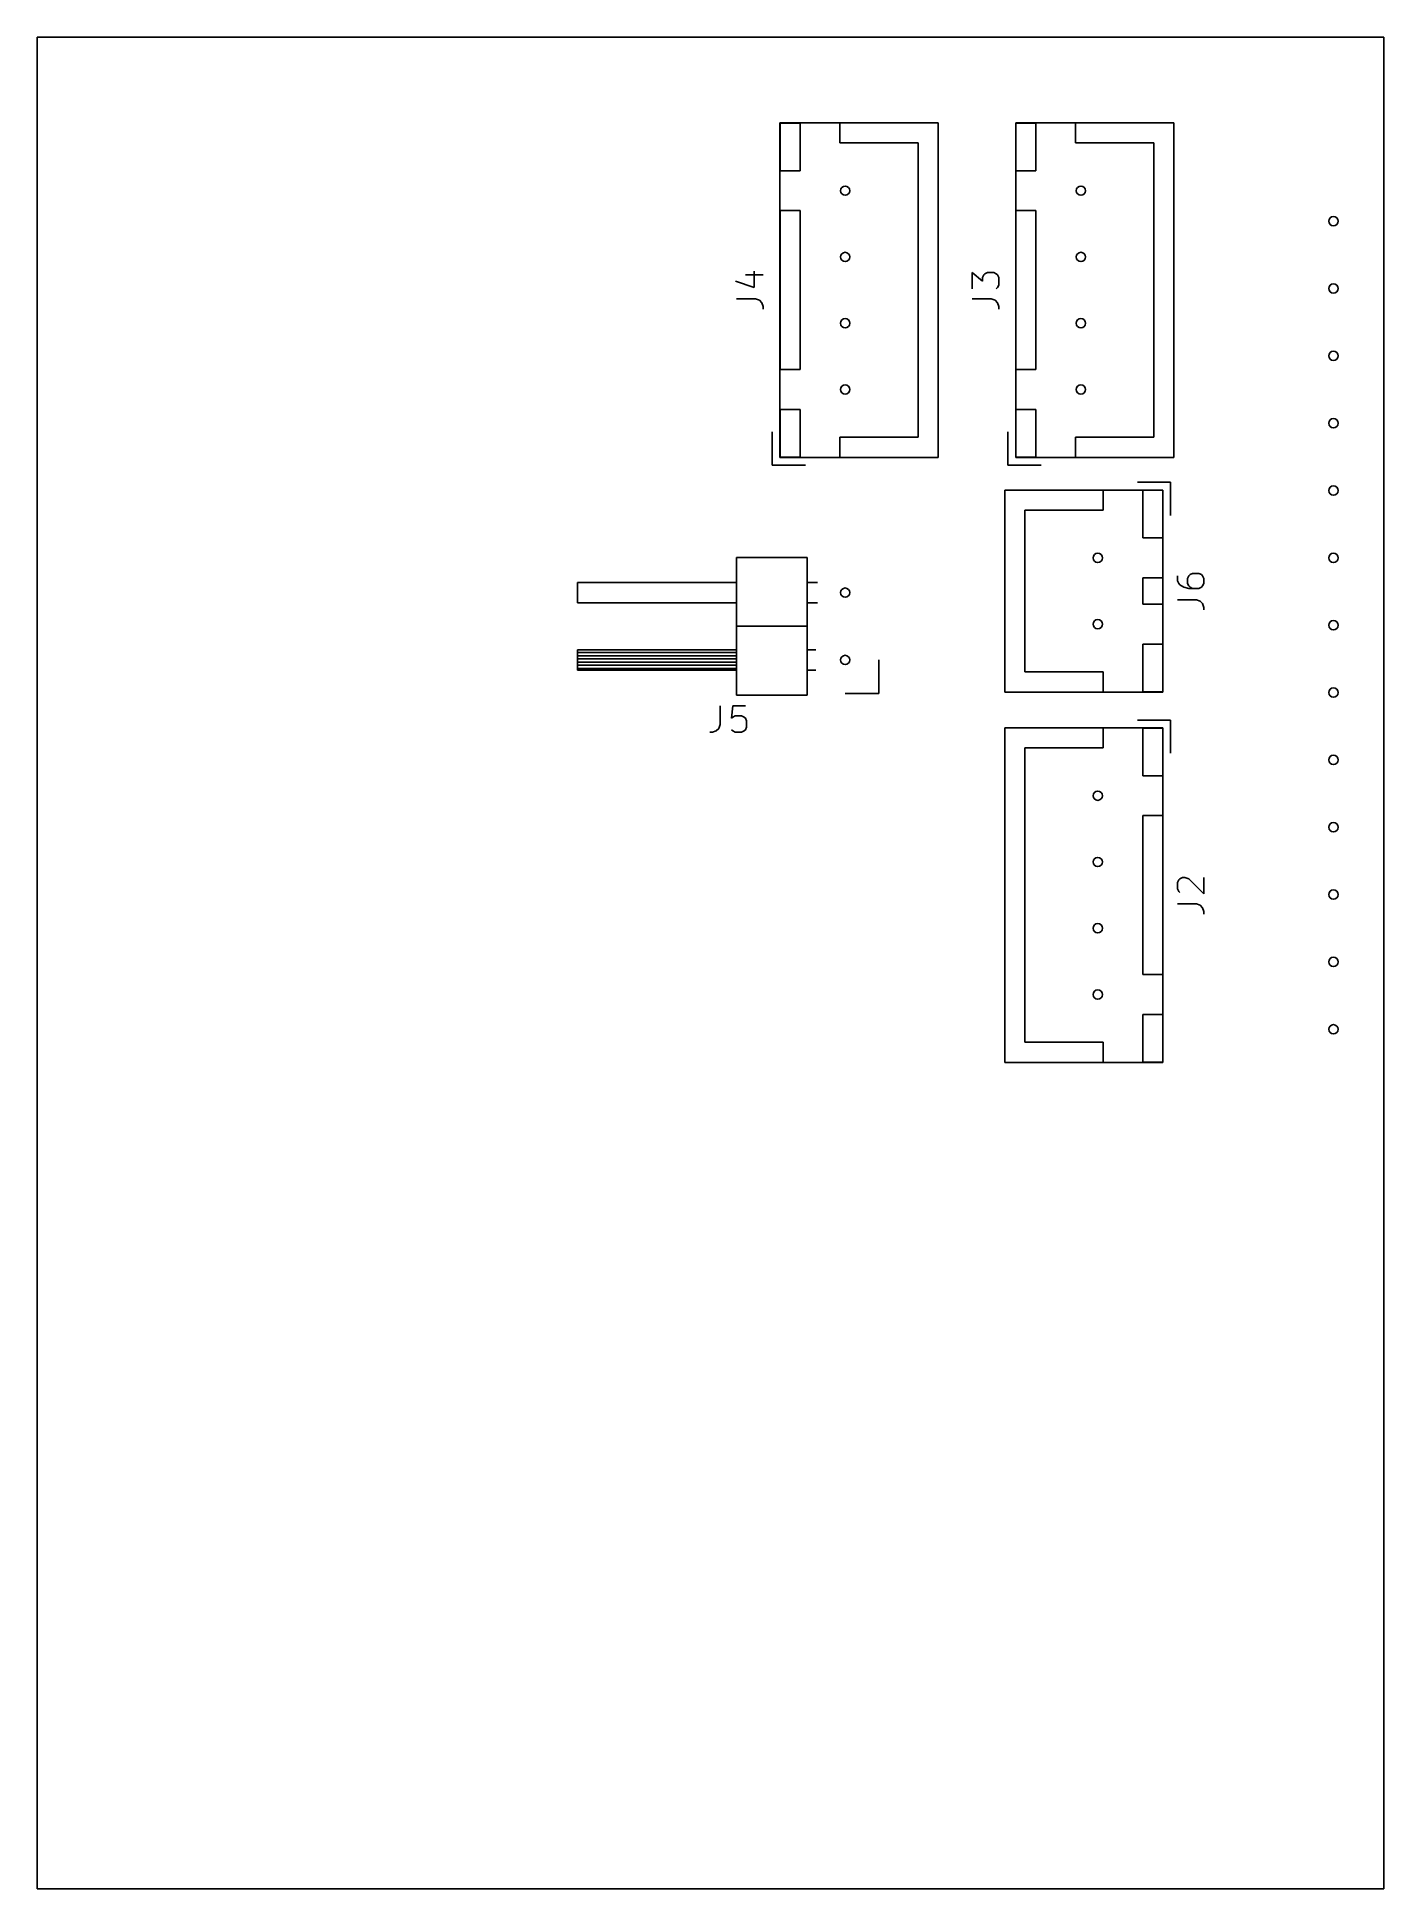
# Model space of a CAD drawing. Extents: x 0 to 50.8, y -69.8 to 0.
import ezdxf

# ---------------------------------------------------------------- set-up
doc = ezdxf.new("R2010")
doc.units = 0
doc.layers.add('BLACK', color=7, linetype='CONTINUOUS')

msp = doc.modelspace()

# ---------------------------------------------------------------- linework, layer by layer
at = {"layer": 'BLACK', "linetype": 'CONTINUOUS'}
for p, q in [((0, 0), (50.8, 0)), ((0, -69.85), (0, 0)), ((50.8, 0), (50.8, -69.85)), ((28.02, -3.235), (28.02, -15.855)), ((33.99, -3.235), (28.02, -3.235)), ((28.03, -3.245), (28.03, -5.045)), ((28.78, -3.245), (28.03, -3.245)), ((28.78, -5.045), (28.78, -3.245)), ((30.28, -3.245), (30.28, -3.995)), ((33.99, -15.855), (33.99, -3.235)), ((36.91, -3.235), (36.91, -15.855)), ((42.88, -3.235), (36.91, -3.235)), ((36.92, -3.245), (36.92, -5.045)), ((37.67, -3.245), (36.92, -3.245)), ((37.67, -5.045), (37.67, -3.245)), ((39.17, -3.245), (39.17, -3.995)), ((42.88, -15.855), (42.88, -3.235)), ((30.28, -3.995), (33.23, -3.995)), ((33.23, -3.995), (33.23, -9.545)), ((39.17, -3.995), (42.12, -3.995)), ((42.12, -3.995), (42.12, -9.545)), ((28.03, -5.045), (28.78, -5.045)), ((36.92, -5.045), (37.67, -5.045)), ((28.03, -6.545), (28.03, -12.545)), ((28.78, -6.545), (28.03, -6.545)), ((28.78, -12.545), (28.78, -6.545)), ((36.92, -6.545), (36.92, -12.545)), ((37.67, -6.545), (36.92, -6.545)), ((37.67, -12.545), (37.67, -6.545)), ((26.718152, -8.973571), (27.384819, -8.973571)), ((27.051485, -9.449761), (27.051485, -8.830714)), ((35.274819, -9.49738), (35.274819, -8.878333)), ((35.274819, -8.878333), (35.655771, -9.211666)), ((35.655771, -9.068809), (35.70339, -8.973571)), ((35.655771, -9.211666), (35.655771, -9.068809)), ((35.70339, -8.973571), (35.751009, -8.925952)), ((35.751009, -8.925952), (35.846247, -8.878333)), ((35.846247, -8.878333), (36.084342, -8.878333)), ((36.084342, -8.878333), (36.17958, -8.925952)), ((36.17958, -8.925952), (36.2272, -8.973571)), ((36.2272, -8.973571), (36.274819, -9.068809)), ((36.274819, -9.068809), (36.274819, -9.354523)), ((26.3372, -9.211666), (27.051485, -9.449761)), ((33.23, -15.095), (33.23, -9.545)), ((36.2272, -9.449761), (36.17958, -9.49738)), ((36.274819, -9.354523), (36.2272, -9.449761)), ((42.12, -15.095), (42.12, -9.545)), ((26.384819, -9.878333), (27.099104, -9.878333)), ((27.099104, -9.878333), (27.241961, -9.925952)), ((27.241961, -9.925952), (27.3372, -10.02119)), ((27.3372, -10.02119), (27.384819, -10.164047)), ((27.384819, -10.164047), (27.384819, -10.259285)), ((35.274819, -9.878333), (35.989104, -9.878333)), ((35.989104, -9.878333), (36.131961, -9.925952)), ((36.131961, -9.925952), (36.2272, -10.02119)), ((36.2272, -10.02119), (36.274819, -10.164047)), ((36.274819, -10.164047), (36.274819, -10.259285)), ((28.03, -12.545), (28.78, -12.545)), ((36.92, -12.545), (37.67, -12.545)), ((28.03, -14.045), (28.03, -15.845)), ((28.78, -14.045), (28.03, -14.045)), ((28.78, -15.845), (28.78, -14.045)), ((36.92, -14.045), (36.92, -15.845)), ((37.67, -14.045), (36.92, -14.045)), ((37.67, -15.845), (37.67, -14.045)), ((27.73, -14.895), (27.73, -16.145)), ((30.28, -15.095), (33.23, -15.095)), ((30.28, -15.845), (30.28, -15.095)), ((36.62, -14.895), (36.62, -16.145)), ((39.17, -15.095), (42.12, -15.095)), ((39.17, -15.845), (39.17, -15.095)), ((28.02, -15.855), (33.99, -15.855)), ((28.03, -15.845), (28.78, -15.845)), ((36.91, -15.855), (42.88, -15.855)), ((36.92, -15.845), (37.67, -15.845)), ((27.73, -16.145), (28.98, -16.145)), ((36.62, -16.145), (37.87, -16.145)), ((36.495, -17.085), (36.495, -24.705)), ((42.465, -17.085), (36.495, -17.085)), ((40.205, -17.095), (40.205, -17.845)), ((42.755, -16.795), (41.505, -16.795)), ((41.705, -17.095), (41.705, -18.895)), ((42.455, -17.095), (41.705, -17.095)), ((42.455, -18.895), (42.455, -17.095)), ((42.465, -24.705), (42.465, -17.085)), ((42.755, -18.045), (42.755, -16.795)), ((37.255, -17.845), (37.255, -20.895)), ((40.205, -17.845), (37.255, -17.845)), ((41.705, -18.895), (42.455, -18.895)), ((26.38, -19.625), (26.38, -24.825)), ((29.04, -19.625), (26.38, -19.625)), ((29.04, -24.825), (29.04, -19.625)), ((43.581247, -20.228333), (43.486009, -20.275952)), ((43.819342, -20.228333), (43.581247, -20.228333)), ((43.91458, -20.275952), (43.819342, -20.228333)), ((20.38, -20.575), (26.38, -20.575)), ((20.38, -21.335), (20.38, -20.575)), ((29.437071, -20.575), (29.04, -20.575)), ((37.255, -23.945), (37.255, -20.895)), ((41.705, -20.395), (41.705, -21.395)), ((42.455, -20.395), (41.705, -20.395)), ((42.455, -21.395), (42.455, -20.395)), ((43.009819, -20.323571), (43.009819, -20.514047)), ((43.009819, -20.514047), (43.057438, -20.609285)), ((43.057438, -20.609285), (43.105057, -20.656904)), ((43.105057, -20.656904), (43.247914, -20.752142)), ((43.247914, -20.752142), (43.43839, -20.799761)), ((43.43839, -20.323571), (43.390771, -20.418809)), ((43.390771, -20.418809), (43.390771, -20.609285)), ((43.390771, -20.609285), (43.43839, -20.704523)), ((43.486009, -20.275952), (43.43839, -20.323571)), ((43.43839, -20.704523), (43.486009, -20.752142)), ((43.43839, -20.799761), (43.819342, -20.799761)), ((43.486009, -20.752142), (43.581247, -20.799761)), ((43.819342, -20.799761), (43.91458, -20.752142)), ((43.9622, -20.323571), (43.91458, -20.275952)), ((43.91458, -20.752142), (43.9622, -20.704523)), ((44.009819, -20.418809), (43.9622, -20.323571)), ((43.9622, -20.704523), (44.009819, -20.609285)), ((44.009819, -20.609285), (44.009819, -20.418809)), ((26.38, -21.335), (20.38, -21.335)), ((29.437071, -21.335), (29.04, -21.335)), ((41.705, -21.395), (42.455, -21.395)), ((43.009819, -21.228333), (43.724104, -21.228333)), ((43.724104, -21.228333), (43.866961, -21.275952)), ((43.866961, -21.275952), (43.9622, -21.37119)), ((43.9622, -21.37119), (44.009819, -21.514047)), ((44.009819, -21.514047), (44.009819, -21.609285)), ((29.04, -22.225), (26.38, -22.225)), ((41.705, -22.895), (41.705, -24.695)), ((42.455, -22.895), (41.705, -22.895)), ((42.455, -24.695), (42.455, -22.895)), ((20.38, -23.115), (26.38, -23.115)), ((20.38, -23.875), (20.38, -23.115)), ((26.38, -23.215), (20.38, -23.215)), ((26.38, -23.335), (20.38, -23.335)), ((26.38, -23.455), (20.38, -23.455)), ((26.38, -23.575), (20.38, -23.575)), ((26.38, -23.695), (20.38, -23.695)), ((29.37, -23.115), (29.04, -23.115)), ((31.75, -23.495), (31.75, -24.765)), ((26.38, -23.815), (20.38, -23.815)), ((26.38, -23.875), (20.38, -23.875)), ((29.37, -23.875), (29.04, -23.875)), ((40.205, -23.945), (37.255, -23.945)), ((40.205, -24.695), (40.205, -23.945)), ((26.38, -24.825), (29.04, -24.825)), ((31.75, -24.765), (30.48, -24.765)), ((36.495, -24.705), (42.465, -24.705)), ((41.705, -24.695), (42.455, -24.695)), ((25.761666, -25.219819), (25.761666, -25.934104)), ((26.237857, -25.219819), (26.190238, -25.696009)), ((26.190238, -25.696009), (26.237857, -25.64839)), ((26.714047, -25.219819), (26.237857, -25.219819)), ((26.237857, -25.64839), (26.333095, -25.600771)), ((26.333095, -25.600771), (26.57119, -25.600771)), ((26.57119, -25.600771), (26.666428, -25.64839)), ((26.666428, -25.64839), (26.714047, -25.696009)), ((26.714047, -25.696009), (26.761666, -25.791247)), ((26.761666, -25.791247), (26.761666, -26.029342)), ((42.755, -25.765), (41.505, -25.765)), ((42.755, -27.015), (42.755, -25.765)), ((25.475952, -26.219819), (25.380714, -26.219819)), ((25.618809, -26.1722), (25.475952, -26.219819)), ((25.714047, -26.076961), (25.618809, -26.1722)), ((25.761666, -25.934104), (25.714047, -26.076961)), ((26.237857, -26.1722), (26.190238, -26.12458)), ((26.333095, -26.219819), (26.237857, -26.1722)), ((26.57119, -26.219819), (26.333095, -26.219819)), ((26.666428, -26.1722), (26.57119, -26.219819)), ((26.714047, -26.12458), (26.666428, -26.1722)), ((26.761666, -26.029342), (26.714047, -26.12458)), ((36.495, -26.055), (36.495, -38.675)), ((42.465, -26.055), (36.495, -26.055)), ((40.205, -26.065), (40.205, -26.815)), ((41.705, -26.065), (41.705, -27.865)), ((42.455, -26.065), (41.705, -26.065)), ((42.455, -27.865), (42.455, -26.065)), ((42.465, -38.675), (42.465, -26.055)), ((37.255, -26.815), (37.255, -32.365)), ((40.205, -26.815), (37.255, -26.815)), ((41.705, -27.865), (42.455, -27.865)), ((41.705, -29.365), (41.705, -35.365)), ((42.455, -29.365), (41.705, -29.365)), ((42.455, -35.365), (42.455, -29.365)), ((43.009819, -31.888809), (43.057438, -31.793571)), ((43.009819, -32.126904), (43.009819, -31.888809)), ((43.057438, -32.222142), (43.009819, -32.126904)), ((43.057438, -31.793571), (43.105057, -31.745952)), ((43.105057, -31.745952), (43.200295, -31.698333)), ((43.200295, -31.698333), (43.295533, -31.698333)), ((43.295533, -31.698333), (43.43839, -31.745952)), ((43.43839, -31.745952), (44.009819, -32.31738)), ((44.009819, -32.31738), (44.009819, -31.698333)), ((37.255, -37.915), (37.255, -32.365)), ((43.009819, -32.698333), (43.724104, -32.698333)), ((43.105057, -32.269761), (43.057438, -32.222142)), ((43.724104, -32.698333), (43.866961, -32.745952)), ((43.866961, -32.745952), (43.9622, -32.84119)), ((43.9622, -32.84119), (44.009819, -32.984047)), ((44.009819, -32.984047), (44.009819, -33.079285)), ((41.705, -35.365), (42.455, -35.365)), ((41.705, -36.865), (41.705, -38.665)), ((42.455, -36.865), (41.705, -36.865)), ((42.455, -38.665), (42.455, -36.865)), ((40.205, -37.915), (37.255, -37.915)), ((40.205, -38.665), (40.205, -37.915)), ((36.495, -38.675), (42.465, -38.675)), ((41.705, -38.665), (42.455, -38.665)), ((50.8, -69.85), (0, -69.85))]:
    msp.add_line(p, q, dxfattribs=at)
at = {"layer": 'BLACK'}
for centre in [(30.48, -5.795), (30.48, -5.795), (39.37, -5.795), (39.37, -5.795), (48.895, -6.945), (48.895, -6.945), (30.48, -8.295), (30.48, -8.295), (39.37, -8.295), (39.37, -8.295), (48.895, -9.485), (48.895, -9.485), (30.48, -10.795), (30.48, -10.795), (39.37, -10.795), (39.37, -10.795), (48.895, -12.025), (48.895, -12.025), (30.48, -13.295), (30.48, -13.295), (39.37, -13.295), (39.37, -13.295), (48.895, -14.565), (48.895, -14.565), (48.895, -17.105), (48.895, -17.105), (40.005, -19.645), (40.005, -19.645), (48.895, -19.645), (48.895, -19.645), (30.48, -20.955), (30.48, -20.955), (40.005, -22.145), (40.005, -22.145), (48.895, -22.185), (48.895, -22.185), (30.48, -23.495), (30.48, -23.495), (48.895, -24.725), (48.895, -24.725), (48.895, -27.265), (48.895, -27.265), (40.005, -28.615), (40.005, -28.615), (48.895, -29.805), (48.895, -29.805), (40.005, -31.115), (40.005, -31.115), (48.895, -32.345), (48.895, -32.345), (40.005, -33.615), (40.005, -33.615), (48.895, -34.885), (48.895, -34.885), (40.005, -36.115), (40.005, -36.115), (48.895, -37.425), (48.895, -37.425)]:
    msp.add_circle(centre, 0.175, dxfattribs=at)

doc.saveas('drawing.dxf')
